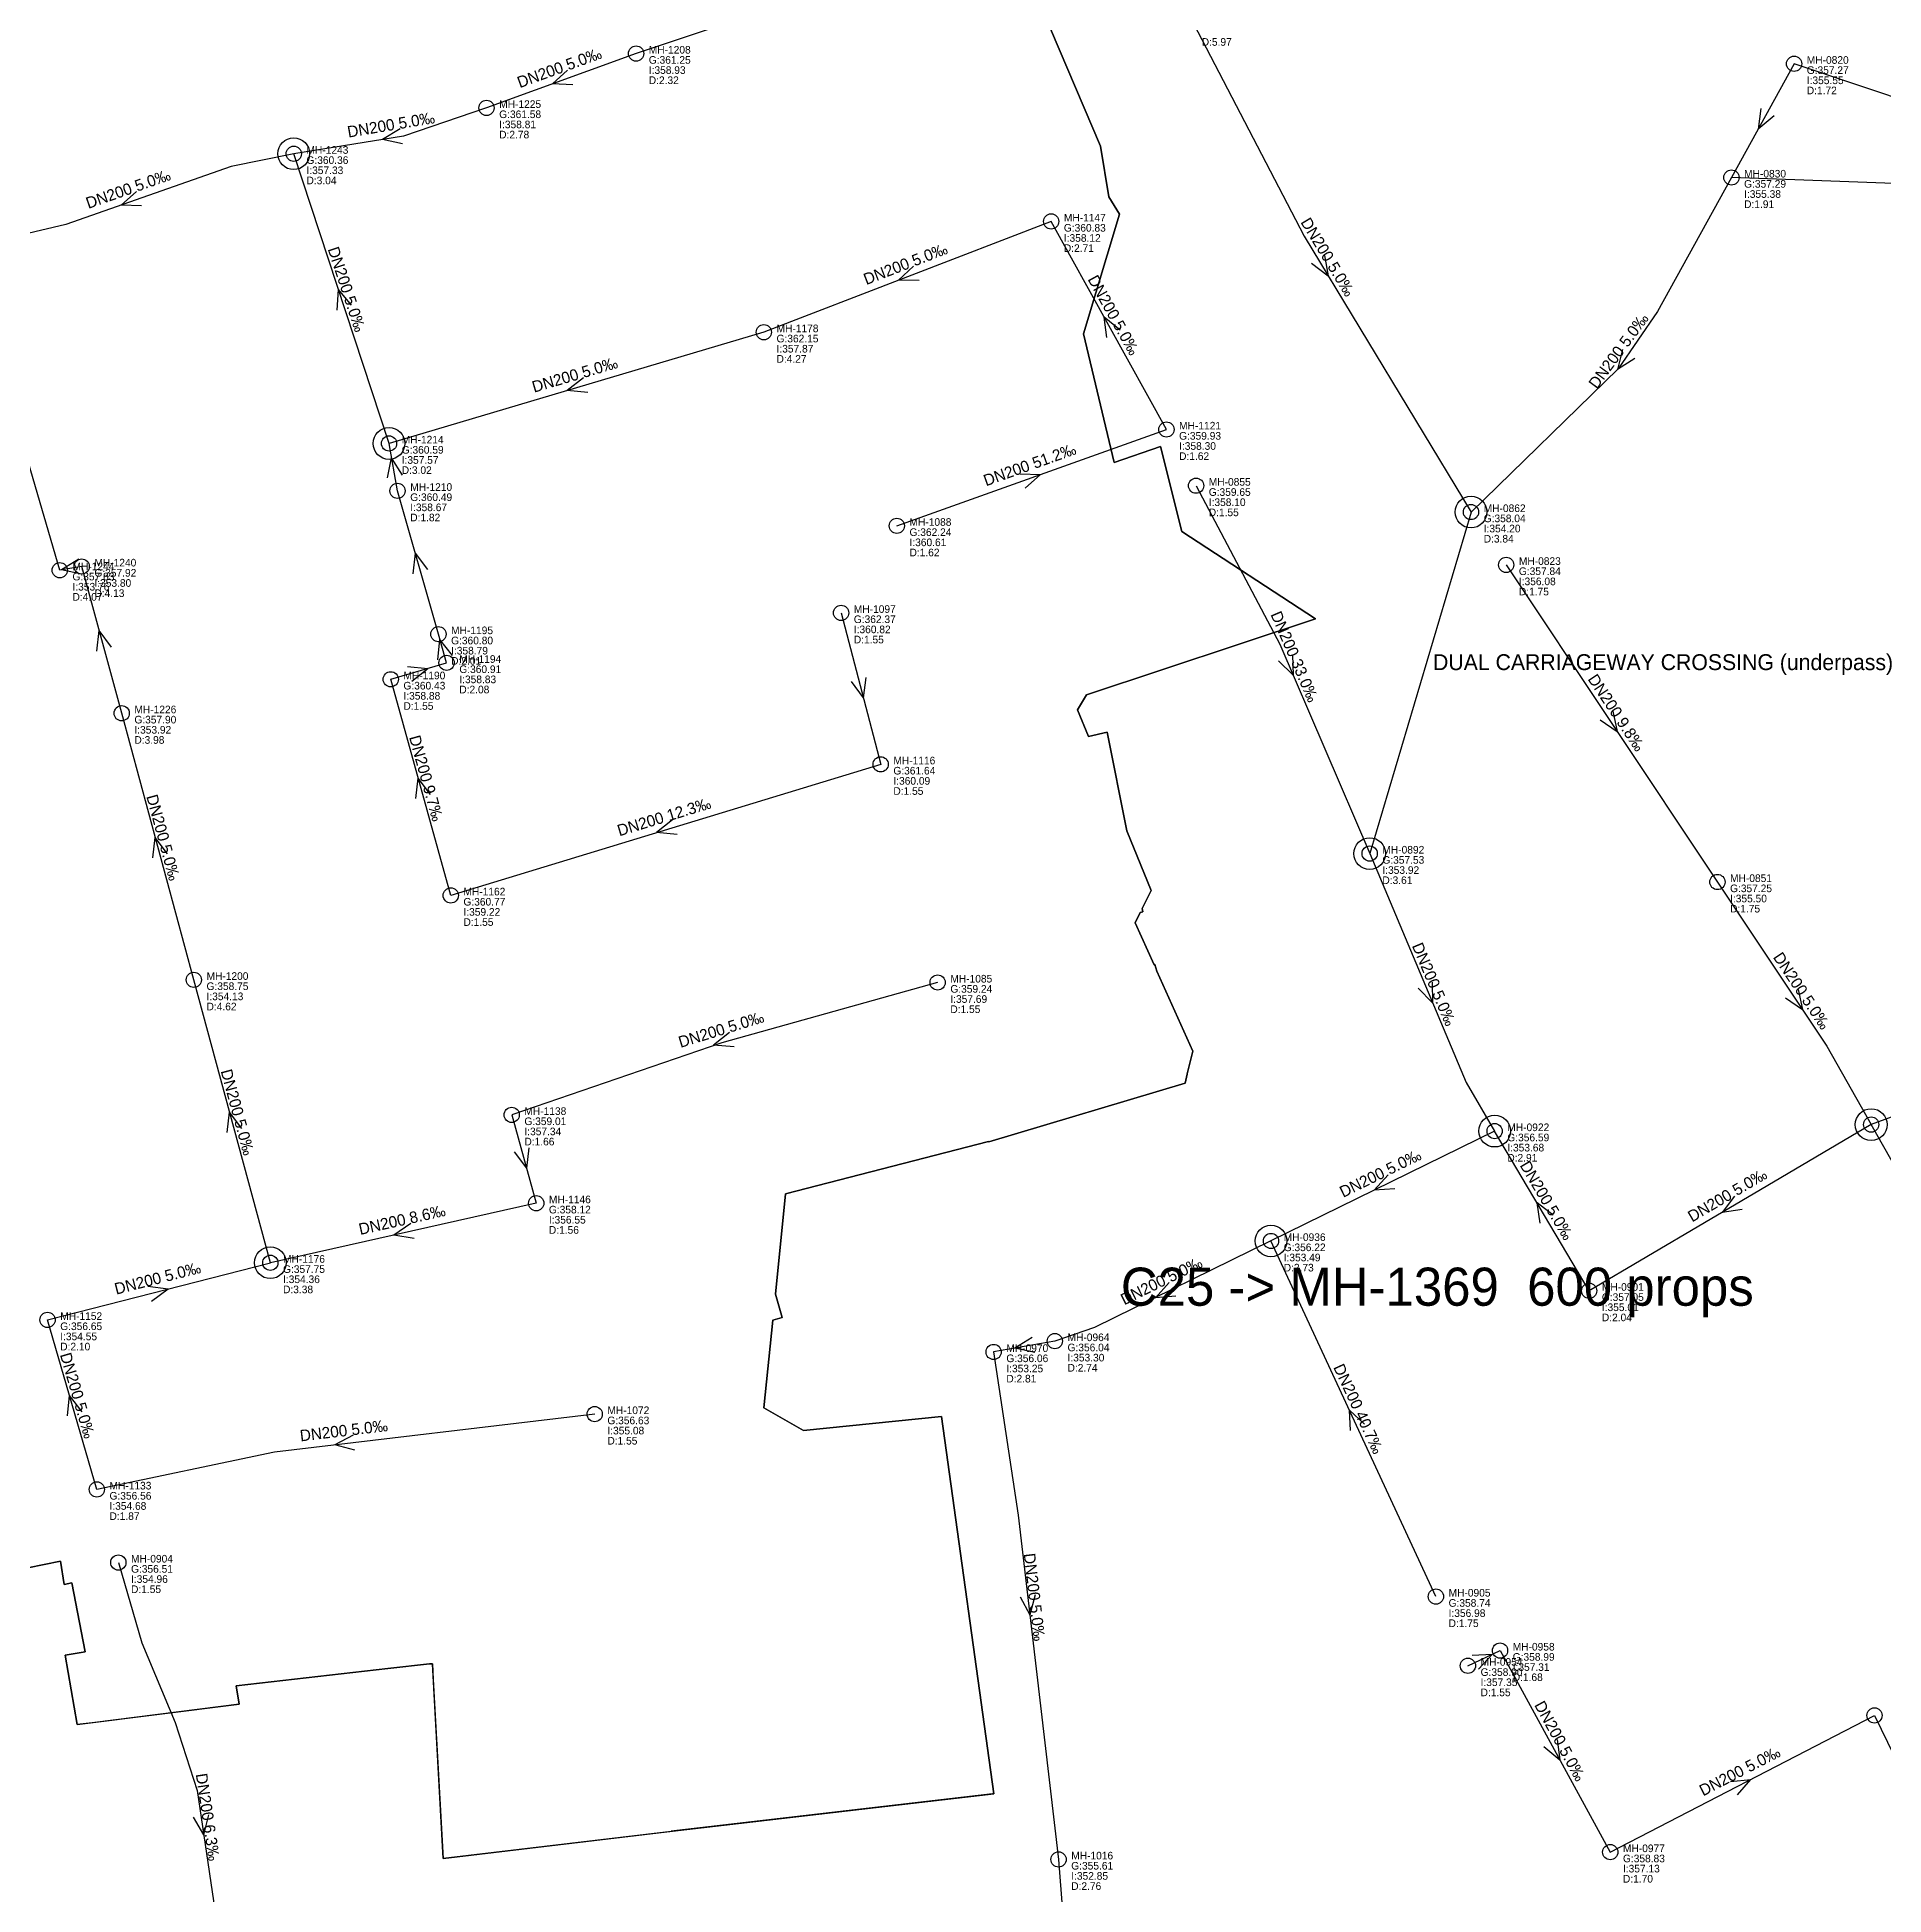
# Model space of a CAD drawing. Header units: metres. Extents: x 449148 to 451990, y 2566737 to 2570847.
# Drawn here: x 450107.5 to 450398.3, y 2568289.6 to 2568582.1 of the extents above; entities that cross this region are included whole.
import ezdxf
from ezdxf.enums import TextEntityAlignment as Align

# ---------------------------------------------------------------- set-up
doc = ezdxf.new("R2010")
doc.units = ezdxf.units.M
for name, color, linetype in [('SEW-CATCHMENT', 4, 'Continuous'), ('SEW-CATCHMENT-LABEL', 4, 'Continuous'), ('SEW-DROP', 6, 'Continuous'), ('SEW-JOIN', 6, 'Continuous'), ('SEW-LABEL', 2, 'Continuous'), ('SEW-MH', 7, 'Continuous'), ('SEW-MH-LABEL', 8, 'Continuous'), ('SEW-PIPE-DN200', 3, 'Continuous')]:
    doc.layers.add(name, color=color, linetype=linetype)

msp = doc.modelspace()

# ---------------------------------------------------------------- linework, layer by layer
at = {"layer": 'SEW-CATCHMENT'}
for points in [[(450106, 2568341.11), (450111.16, 2568342.13), (450111.75, 2568338.48), (450112.94, 2568338.72), (450115.04, 2568327.86), (450111.87, 2568327.33), (450113.78, 2568316.4), (450139.3, 2568319.64), (450138.84, 2568322.5), (450162.72, 2568325.23), (450169.26, 2568325.98), (450169.73, 2568325.97), (450169.86, 2568323.53), (450171.4, 2568295.33), (450207.55, 2568299.61), (450258.15, 2568305.53), (450249.92, 2568364.94), (450228.18, 2568362.72), (450221.92, 2568366.32), (450223.32, 2568380.09), (450224.79, 2568380.52), (450224.79, 2568380.52), (450223.73, 2568384.21), (450225.33, 2568399.98), (450257.28, 2568408.26), (450257.36, 2568408.2), (450288.25, 2568417.43), (450288.59, 2568418.83), (450288.61, 2568418.84), (450288.6, 2568418.87), (450289.49, 2568422.45), (450283.82, 2568435.04), (450283.51, 2568436.1), (450283.37, 2568436.06), (450280.38, 2568442.69), (450281.19, 2568444.32), (450281.6, 2568444.42), (450281.5, 2568444.94), (450282.9, 2568447.77), (450279.08, 2568457.15), (450276, 2568472.7), (450273.03, 2568472.02), (450271.31, 2568476.23), (450272.76, 2568478.59), (450308.82, 2568490.56), (450287.76, 2568504.3), (450284.38, 2568517.68), (450277.11, 2568515.15), (450272.25, 2568535.45), (450277.93, 2568554.27), (450276.23, 2568557), (450274.93, 2568565), (450264.48, 2568589.53)], [(450264.48, 2568589.53), (450274.93, 2568565), (450276.23, 2568557), (450277.93, 2568554.27), (450272.25, 2568535.45), (450277.11, 2568515.15), (450284.38, 2568517.68), (450287.76, 2568504.3), (450308.82, 2568490.56), (450272.76, 2568478.59), (450271.31, 2568476.23), (450273.03, 2568472.02), (450276, 2568472.7), (450279.08, 2568457.15), (450282.9, 2568447.77), (450281.5, 2568444.94), (450281.6, 2568444.42), (450281.19, 2568444.32), (450280.38, 2568442.69), (450283.37, 2568436.06), (450283.51, 2568436.1), (450283.82, 2568435.04), (450289.49, 2568422.45), (450288.6, 2568418.87), (450288.61, 2568418.84), (450288.59, 2568418.83), (450288.25, 2568417.43), (450257.36, 2568408.2), (450257.28, 2568408.26), (450225.33, 2568399.98), (450223.73, 2568384.21), (450224.79, 2568380.52), (450223.32, 2568380.09), (450221.92, 2568366.32), (450228.18, 2568362.72), (450249.92, 2568364.94), (450258.15, 2568305.53), (450257.94, 2568305.51), (450257.94, 2568305.53), (450207.34, 2568299.61), (450207.34, 2568299.59), (450171.4, 2568295.33), (450169.73, 2568325.97), (450169.26, 2568325.98), (450162.72, 2568325.23), (450138.84, 2568322.5), (450139.3, 2568319.64), (450116.14, 2568316.69), (450113.78, 2568316.4), (450111.87, 2568327.33), (450115.04, 2568327.86), (450112.94, 2568338.72), (450111.75, 2568338.48), (450111.16, 2568342.13), (450106, 2568341.11)]]:
    msp.add_lwpolyline(points, dxfattribs=at)
at = {"layer": 'SEW-DROP'}
for centre in [(450147.89, 2568563.78), (450162.89, 2568518.16), (450333.29, 2568507.36), (450317.33, 2568453.58), (450337.01, 2568409.87), (450396.31, 2568410.9), (450301.79, 2568392.57), (450144.2, 2568389.14)]:
    msp.add_circle(centre, 2.5, dxfattribs=at)
at = {"layer": 'SEW-JOIN'}
msp.add_lwpolyline([(450333.29, 2568507.36), (450317.33, 2568453.58)], dxfattribs=at)
at = {"layer": 'SEW-LABEL'}
for p, q in [((450191.02, 2568576.92), (450188.61, 2568574.77)), ((450191.84, 2568574.66), (450188.61, 2568574.77)), ((450378.91, 2568570.89), (450378.51, 2568567.68)), ((450381.01, 2568569.73), (450378.51, 2568567.68)), ((450164.63, 2568567.71), (450161.87, 2568566.03)), ((450165.02, 2568565.34), (450161.87, 2568566.03)), ((450123.12, 2568557.83), (450120.69, 2568555.7)), ((450123.92, 2568555.57), (450120.69, 2568555.7)), ((450308.19, 2568546.53), (450310.77, 2568544.58)), ((450310.24, 2568547.77), (450310.77, 2568544.58)), ((450245.51, 2568546.06), (450243.14, 2568543.86)), ((450246.37, 2568543.82), (450243.14, 2568543.86)), ((450154.72, 2568539.17), (450154.93, 2568542.4)), ((450157, 2568539.92), (450154.93, 2568542.4)), ((450275.92, 2568534.85), (450275.52, 2568538.05)), ((450278.02, 2568536.01), (450275.52, 2568538.05)), ((450357.16, 2568532.94), (450356.35, 2568529.82)), ((450359.09, 2568531.52), (450356.35, 2568529.82)), ((450193.5, 2568528.5), (450190.97, 2568526.49)), ((450194.18, 2568526.2), (450190.97, 2568526.49)), ((450162.64, 2568512.74), (450163.3, 2568515.91)), ((450165.01, 2568513.17), (450163.3, 2568515.91)), ((450262.27, 2568513.4), (450265.5, 2568513.28)), ((450263.08, 2568511.14), (450265.5, 2568513.28)), ((450114.04, 2568499.93), (450111.29, 2568498.24)), ((450166.71, 2568497.64), (450167.04, 2568500.86)), ((450169.02, 2568498.3), (450167.04, 2568500.86)), ((450114.45, 2568497.57), (450111.29, 2568498.24)), ((450116.88, 2568485.47), (450117.24, 2568488.68)), ((450119.19, 2568486.1), (450117.24, 2568488.68)), ((450170.58, 2568484.1), (450170.91, 2568487.31)), ((450172.89, 2568484.76), (450170.91, 2568487.31)), ((450305.2, 2568484.89), (450305.28, 2568481.66)), ((450165.79, 2568483.04), (450169, 2568482.74)), ((450166.46, 2568480.74), (450169, 2568482.74)), ((450302.99, 2568483.94), (450305.28, 2568481.66)), ((450235.66, 2568480.7), (450237.58, 2568478.1)), ((450237.99, 2568481.31), (450237.58, 2568478.1)), ((450355.63, 2568475.99), (450356.29, 2568472.82)), ((450353.63, 2568474.66), (450356.29, 2568472.82)), ((450167.13, 2568462.24), (450167.49, 2568465.45)), ((450169.44, 2568462.88), (450167.49, 2568465.45)), ((450207.55, 2568458.9), (450205.03, 2568456.87)), ((450125.71, 2568452.92), (450126.08, 2568456.13)), ((450128.02, 2568453.55), (450126.08, 2568456.13)), ((450208.25, 2568456.6), (450205.03, 2568456.87)), ((450324.96, 2568432.38), (450327.23, 2568430.08)), ((450327.17, 2568433.31), (450327.23, 2568430.08)), ((450384.8, 2568432.18), (450385.47, 2568429.02)), ((450382.81, 2568430.85), (450385.47, 2568429.02)), ((450216.53, 2568425.41), (450214.01, 2568423.38)), ((450217.23, 2568423.12), (450214.01, 2568423.38)), ((450137.41, 2568409.65), (450137.79, 2568412.86)), ((450139.73, 2568410.28), (450137.79, 2568412.86)), ((450182.58, 2568406.59), (450184.54, 2568404.02)), ((450184.89, 2568407.23), (450184.54, 2568404.02)), ((450320.22, 2568402.96), (450318.05, 2568400.56)), ((450321.27, 2568400.8), (450318.05, 2568400.56)), ((450344.19, 2568395.4), (450343.69, 2568398.59)), ((450346.25, 2568396.62), (450343.69, 2568398.59)), ((450374.79, 2568399.61), (450372.82, 2568397.05)), ((450376.01, 2568397.54), (450372.82, 2568397.05)), ((450166.34, 2568395.33), (450163.67, 2568393.5)), ((450166.86, 2568392.98), (450163.67, 2568393.5)), ((450124.91, 2568385.43), (450128.11, 2568385.02)), ((450285.75, 2568386.03), (450283.59, 2568383.63)), ((450125.5, 2568383.11), (450128.11, 2568385.02)), ((450286.81, 2568383.87), (450283.59, 2568383.63)), ((450264.2, 2568377.39), (450261.45, 2568375.69)), ((450264.62, 2568375.03), (450261.45, 2568375.69)), ((450112.26, 2568365.01), (450112.57, 2568368.23)), ((450114.56, 2568365.68), (450112.57, 2568368.23)), ((450314.31, 2568362.7), (450314.14, 2568365.93)), ((450316.49, 2568363.71), (450314.14, 2568365.93)), ((450157.22, 2568361.99), (450154.38, 2568360.45)), ((450157.5, 2568359.61), (450154.38, 2568360.45)), ((450262.28, 2568336.54), (450263.82, 2568333.7)), ((450264.66, 2568336.82), (450263.82, 2568333.7)), ((450333.46, 2568327.32), (450336.69, 2568327.52)), ((450334.49, 2568325.15), (450336.69, 2568327.52)), ((450344.77, 2568312.94), (450347.26, 2568310.88)), ((450346.87, 2568314.09), (450347.26, 2568310.88)), ((450374.14, 2568307.47), (450377.35, 2568307.78)), ((450375.24, 2568305.34), (450377.35, 2568307.78)), ((450132.06, 2568301.82), (450133.69, 2568299.03)), ((450134.44, 2568302.18), (450133.69, 2568299.03))]:
    msp.add_line(p, q, dxfattribs=at)
at = {"layer": 'SEW-MH'}
for centre in [(450201.8, 2568579.56), (450384.17, 2568577.95), (450178.24, 2568571), (450147.89, 2568563.78), (450374.3, 2568560.04), (450267.17, 2568553.12), (450221.92, 2568535.68), (450285.32, 2568520.36), (450162.89, 2568518.16), (450164.23, 2568510.7), (450289.99, 2568511.51), (450333.29, 2568507.36), (450242.86, 2568505.19), (450111.04, 2568498.2), (450114.49, 2568498.79), (450338.83, 2568499.04), (450234.09, 2568491.48), (450170.67, 2568488.13), (450171.96, 2568483.61), (450163.16, 2568481.02), (450120.79, 2568475.67), (450240.32, 2568467.63), (450317.33, 2568453.58), (450372.09, 2568449.1), (450172.61, 2568446.99), (450132.15, 2568433.69), (450249.29, 2568433.27), (450182.21, 2568412.42), (450396.31, 2568410.9), (450337.01, 2568409.87), (450186.07, 2568398.51), (450301.79, 2568392.57), (450144.2, 2568389.14), (450351.9, 2568384.73), (450109.11, 2568380.14), (450267.75, 2568376.8), (450258.11, 2568375.09), (450195.28, 2568365.31), (450116.87, 2568353.44), (450120.26, 2568341.93), (450327.76, 2568336.57), (450332.8, 2568325.68), (450337.86, 2568328.07), (450396.83, 2568317.86), (450355.22, 2568296.33), (450268.33, 2568295.18)]:
    msp.add_circle(centre, 1.2, dxfattribs=at)
at = {"layer": 'SEW-PIPE-DN200'}
for points in [[(450244.82, 2568599.57), (450235.38, 2568593.28), (450222.94, 2568586.62), (450201.8, 2568579.56)], [(450288.88, 2568585.59), (450307.01, 2568550.78), (450333.29, 2568507.36)], [(450201.8, 2568579.56), (450178.24, 2568571)], [(450384.17, 2568577.95), (450374.3, 2568560.04)], [(450434, 2568561.24), (450384.17, 2568577.95)], [(450178.24, 2568571), (450165.16, 2568566.57), (450147.89, 2568563.78)], [(450147.89, 2568563.78), (450138.02, 2568561.8), (450111.97, 2568552.63), (450096.21, 2568548.9)], [(450162.89, 2568518.16), (450147.89, 2568563.78)], [(450374.3, 2568560.04), (450362.67, 2568538.92), (450356.48, 2568529.92), (450333.29, 2568507.36)], [(450445.38, 2568557.42), (450374.3, 2568560.04)], [(450267.17, 2568553.12), (450221.92, 2568535.68)], [(450285.32, 2568520.36), (450267.17, 2568553.12)], [(450111.04, 2568498.2), (450111.04, 2568498.2), (450096.21, 2568548.9)], [(450221.92, 2568535.68), (450162.89, 2568518.16)], [(450242.86, 2568505.19), (450285.32, 2568520.36)], [(450164.23, 2568510.7), (450162.89, 2568518.16)], [(450289.99, 2568511.51), (450303.18, 2568486.55), (450317.33, 2568453.58)], [(450170.67, 2568488.13), (450164.23, 2568510.7)], [(450114.49, 2568498.79), (450111.04, 2568498.2)], [(450120.79, 2568475.67), (450114.49, 2568498.79)], [(450338.83, 2568499.04), (450372.09, 2568449.1)], [(450234.09, 2568491.48), (450240.32, 2568467.63)], [(450171.96, 2568483.61), (450170.67, 2568488.13)], [(450163.16, 2568481.02), (450163.16, 2568481.02), (450171.96, 2568483.61)], [(450172.61, 2568446.99), (450163.16, 2568481.02)], [(450132.15, 2568433.69), (450120.79, 2568475.67)], [(450240.32, 2568467.63), (450172.61, 2568446.99)], [(450317.33, 2568453.58), (450332.51, 2568417.55), (450337.01, 2568409.87)], [(450372.09, 2568449.1), (450389.33, 2568423.23), (450396.31, 2568410.9)], [(450144.2, 2568389.14), (450132.15, 2568433.69)], [(450249.29, 2568433.27), (450215.31, 2568423.78), (450182.21, 2568412.42)], [(450437.98, 2568429.43), (450419.28, 2568419.32), (450396.31, 2568410.9)], [(450182.21, 2568412.42), (450186.07, 2568398.51)], [(450337.01, 2568409.87), (450301.79, 2568392.57)], [(450351.9, 2568384.73), (450337.01, 2568409.87)], [(450396.31, 2568410.9), (450378.87, 2568400.62), (450370.08, 2568395.44), (450351.9, 2568384.73)], [(450424.36, 2568355.49), (450405.17, 2568395.26), (450396.31, 2568410.9)], [(450186.07, 2568398.51), (450144.2, 2568389.14)], [(450301.79, 2568392.57), (450274.01, 2568378.93), (450267.75, 2568376.8)], [(450327.76, 2568336.57), (450301.79, 2568392.57)], [(450109.11, 2568380.14), (450144.2, 2568389.14)], [(450116.87, 2568353.44), (450109.11, 2568380.14)], [(450267.75, 2568376.8), (450258.11, 2568375.09)], [(450258.11, 2568375.09), (450261.98, 2568349.39), (450268.33, 2568295.18)], [(450195.28, 2568365.31), (450144.87, 2568359.32), (450116.87, 2568353.44)], [(450120.26, 2568341.93), (450123.98, 2568329.28), (450129.22, 2568316.74), (450132.65, 2568306.01), (450136.49, 2568280.15), (450141.37, 2568257.67)], [(450332.8, 2568325.68), (450337.86, 2568328.07)], [(450337.86, 2568328.07), (450355.22, 2568296.33)], [(450355.22, 2568296.33), (450355.22, 2568296.32), (450396.83, 2568317.86)], [(450396.83, 2568317.86), (450412.34, 2568286.09)], [(450268.33, 2568295.18), (450270.24, 2568270.74)]]:
    msp.add_lwpolyline(points, dxfattribs=at)

# ---------------------------------------------------------------- texts
at = {"layer": 'SEW-CATCHMENT-LABEL'}
msp.add_text('C25 -> MH-1369  600 props', height=6, dxfattribs=at).set_placement((450327.98, 2568382.37), align=Align.CENTER)
at = {"layer": 'SEW-JOIN'}
msp.add_text('DUAL CARRIAGEWAY CROSSING (underpass)', height=2.5, dxfattribs=at).set_placement((450327.31, 2568482.47))
at = {"layer": 'SEW-LABEL'}
for s, rotation, p in [('DN200 5.0‰', 19.9636, (450190.02, 2568576.48)), ('DN200 5.0‰', 9.5601, (450163.35, 2568567.47)), ('DN200 5.0‰', 19.3829, (450122.1, 2568557.4)), ('DN200 5.0‰', -58.821, (450309.99, 2568547.06)), ('DN200 5.0‰', 288.2002, (450155.39, 2568542.17)), ('DN200 5.0‰', 21.0845, (450244.54, 2568545.6)), ('DN200 5.0‰', 298.988, (450276.24, 2568537.94)), ('DN200 5.0‰', 53.6453, (450357.24, 2568532.22)), ('DN200 5.0‰', 16.5265, (450192.4, 2568528.12)), ('DN200 51.2‰', 19.658, (450264.09, 2568513.97)), ('DN200 33.0‰', -66.7666, (450304.69, 2568484.24)), ('DN200 9.8‰', -56.335, (450355.46, 2568475.27)), ('DN200 9.7‰', 285.5144, (450167.89, 2568465.21)), ('DN200 5.0‰', 285.1391, (450126.47, 2568455.88)), ('DN200 12.3‰', 16.9473, (450206.46, 2568458.51)), ('DN200 5.0‰', -67.1556, (450326.65, 2568432.66)), ('DN200 5.0‰', -56.335, (450384.64, 2568431.47)), ('DN200 5.0‰', 17.1524, (450215.45, 2568425.02)), ('DN200 5.0‰', 285.139, (450138.18, 2568412.62)), ('DN200 5.0‰', 26.1553, (450319.4, 2568402.42)), ('DN200 5.0‰', 300.6497, (450344.46, 2568398.5)), ('DN200 5.0‰', 30.5037, (450374.11, 2568399.01)), ('DN200 8.6‰', 12.6112, (450165.14, 2568395.03)), ('DN200 5.0‰', 14.3931, (450126.66, 2568385.84)), ('DN200 5.0‰', 26.1553, (450284.93, 2568385.49)), ('DN200 5.0‰', 286.1968, (450112.99, 2568367.99)), ('DN200 40.7‰', 294.8759, (450314.77, 2568365.77)), ('DN200 5.0‰', 6.7818, (450155.87, 2568361.82)), ('DN200 5.0‰', -83.3169, (450263.65, 2568336.39)), ('DN200 5.0‰', -61.336, (450346.54, 2568313.4)), ('DN200 5.0‰', 27.3637, (450376.02, 2568308.29)), ('DN200 6.3‰', -81.5561, (450133.47, 2568301.72))]:
    msp.add_text(s, height=1.8, rotation=rotation, dxfattribs=at).set_placement(p, align=Align.CENTER)
at = {"layer": 'SEW-MH-LABEL'}
for s, p in [('D:5.97', (450290.88, 2568580.79)), ('G:361.25', (450203.8, 2568577.96)), ('MH-1208', (450203.8, 2568579.56)), ('MH-0820', (450386.17, 2568577.95)), ('D:2.32', (450203.8, 2568574.76)), ('I:358.93', (450203.8, 2568576.36)), ('G:357.27', (450386.17, 2568576.35)), ('I:355.55', (450386.17, 2568574.75)), ('D:1.72', (450386.17, 2568573.15)), ('G:361.58', (450180.24, 2568569.4)), ('MH-1225', (450180.24, 2568571)), ('D:2.78', (450180.24, 2568566.2)), ('I:358.81', (450180.24, 2568567.8)), ('MH-1243', (450149.89, 2568563.78)), ('G:360.36', (450149.89, 2568562.18)), ('I:357.33', (450149.89, 2568560.58)), ('MH-0830', (450376.3, 2568560.04)), ('D:3.04', (450149.89, 2568558.98)), ('G:357.29', (450376.3, 2568558.44)), ('I:355.38', (450376.3, 2568556.84)), ('D:1.91', (450376.3, 2568555.24)), ('G:360.83', (450269.17, 2568551.52)), ('MH-1147', (450269.17, 2568553.12)), ('D:2.71', (450269.17, 2568548.32)), ('I:358.12', (450269.17, 2568549.92)), ('G:362.15', (450223.92, 2568534.08)), ('MH-1178', (450223.92, 2568535.68)), ('D:4.27', (450223.92, 2568530.88)), ('I:357.87', (450223.92, 2568532.48)), ('G:359.93', (450287.32, 2568518.76)), ('MH-1121', (450287.32, 2568520.36)), ('G:360.59', (450164.89, 2568516.56)), ('MH-1214', (450164.89, 2568518.16)), ('I:358.30', (450287.32, 2568517.16)), ('D:3.02', (450164.89, 2568513.36)), ('I:357.57', (450164.89, 2568514.96)), ('D:1.62', (450287.32, 2568515.56)), ('MH-1210', (450166.23, 2568510.7)), ('G:359.65', (450291.99, 2568509.91)), ('MH-0855', (450291.99, 2568511.51)), ('G:360.49', (450166.23, 2568509.1)), ('I:358.67', (450166.23, 2568507.5)), ('I:358.10', (450291.99, 2568508.31)), ('MH-0862', (450335.29, 2568507.36)), ('D:1.82', (450166.23, 2568505.9)), ('MH-1088', (450244.86, 2568505.19)), ('D:1.55', (450291.99, 2568506.71)), ('G:358.04', (450335.29, 2568505.76)), ('I:354.20', (450335.29, 2568504.16)), ('G:362.24', (450244.86, 2568503.59)), ('I:360.61', (450244.86, 2568501.99)), ('D:3.84', (450335.29, 2568502.56)), ('MH-1244', (450113.04, 2568498.2)), ('MH-1240', (450116.49, 2568498.79)), ('D:1.62', (450244.86, 2568500.39)), ('MH-0823', (450340.83, 2568499.04)), ('G:357.83', (450113.04, 2568496.6)), ('G:357.92', (450116.49, 2568497.19)), ('I:353.80', (450116.49, 2568495.59)), ('G:357.84', (450340.83, 2568497.44)), ('I:356.08', (450340.83, 2568495.84)), ('D:4.07', (450113.04, 2568493.4)), ('I:353.76', (450113.04, 2568495)), ('D:4.13', (450116.49, 2568493.99)), ('D:1.75', (450340.83, 2568494.24)), ('G:362.37', (450236.09, 2568489.88)), ('MH-1097', (450236.09, 2568491.48)), ('G:360.80', (450172.67, 2568486.53)), ('MH-1195', (450172.67, 2568488.13)), ('D:1.55', (450236.09, 2568486.68)), ('I:360.82', (450236.09, 2568488.28)), ('I:358.79', (450172.67, 2568484.93)), ('MH-1194', (450173.96, 2568483.61)), ('MH-1190', (450165.16, 2568481.02)), ('D:2.01', (450172.67, 2568483.33)), ('G:360.91', (450173.96, 2568482.01)), ('G:360.43', (450165.16, 2568479.42)), ('I:358.88', (450165.16, 2568477.82)), ('D:2.08', (450173.96, 2568478.81)), ('I:358.83', (450173.96, 2568480.41)), ('MH-1226', (450122.79, 2568475.67)), ('D:1.55', (450165.16, 2568476.22)), ('G:357.90', (450122.79, 2568474.07)), ('I:353.92', (450122.79, 2568472.47)), ('D:3.98', (450122.79, 2568470.87)), ('G:361.64', (450242.32, 2568466.03)), ('MH-1116', (450242.32, 2568467.63)), ('I:360.09', (450242.32, 2568464.43)), ('D:1.55', (450242.32, 2568462.83)), ('G:357.53', (450319.33, 2568451.98)), ('MH-0892', (450319.33, 2568453.58)), ('D:3.61', (450319.33, 2568448.78)), ('I:353.92', (450319.33, 2568450.38)), ('MH-0851', (450374.09, 2568449.1)), ('MH-1162', (450174.61, 2568446.99)), ('G:357.25', (450374.09, 2568447.5)), ('I:355.50', (450374.09, 2568445.9)), ('G:360.77', (450174.61, 2568445.39)), ('I:359.22', (450174.61, 2568443.79)), ('D:1.75', (450374.09, 2568444.3)), ('D:1.55', (450174.61, 2568442.19)), ('G:358.75', (450134.15, 2568432.09)), ('MH-1200', (450134.15, 2568433.69)), ('G:359.24', (450251.29, 2568431.67)), ('MH-1085', (450251.29, 2568433.27)), ('D:4.62', (450134.15, 2568428.89)), ('I:354.13', (450134.15, 2568430.49)), ('D:1.55', (450251.29, 2568428.47)), ('I:357.69', (450251.29, 2568430.07)), ('G:359.01', (450184.21, 2568410.82)), ('MH-1138', (450184.21, 2568412.42)), ('D:1.66', (450184.21, 2568407.62)), ('I:357.34', (450184.21, 2568409.22)), ('G:356.59', (450339.01, 2568408.27)), ('MH-0922', (450339.01, 2568409.87)), ('D:2.91', (450339.01, 2568405.07)), ('I:353.68', (450339.01, 2568406.67)), ('G:358.12', (450188.07, 2568396.91)), ('MH-1146', (450188.07, 2568398.51)), ('D:1.56', (450188.07, 2568393.71)), ('I:356.55', (450188.07, 2568395.31)), ('G:356.22', (450303.79, 2568390.97)), ('MH-0936', (450303.79, 2568392.57)), ('G:357.75', (450146.2, 2568387.54)), ('MH-1176', (450146.2, 2568389.14)), ('D:2.73', (450303.79, 2568387.77)), ('I:353.49', (450303.79, 2568389.37)), ('D:3.38', (450146.2, 2568384.34)), ('I:354.36', (450146.2, 2568385.94)), ('MH-0901', (450353.9, 2568384.73)), ('G:357.05', (450353.9, 2568383.13)), ('I:355.01', (450353.9, 2568381.53)), ('G:356.65', (450111.11, 2568378.54)), ('MH-1152', (450111.11, 2568380.14)), ('D:2.04', (450353.9, 2568379.93)), ('D:2.10', (450111.11, 2568375.34)), ('I:354.55', (450111.11, 2568376.94)), ('MH-0964', (450269.75, 2568376.8)), ('G:356.06', (450260.11, 2568373.49)), ('MH-0970', (450260.11, 2568375.09)), ('G:356.04', (450269.75, 2568375.2)), ('I:353.30', (450269.75, 2568373.6)), ('D:2.81', (450260.11, 2568370.29)), ('I:353.25', (450260.11, 2568371.89)), ('D:2.74', (450269.75, 2568372)), ('G:356.63', (450197.28, 2568363.71)), ('MH-1072', (450197.28, 2568365.31)), ('I:355.08', (450197.28, 2568362.11)), ('D:1.55', (450197.28, 2568360.51)), ('G:356.56', (450118.87, 2568351.84)), ('MH-1133', (450118.87, 2568353.44)), ('I:354.68', (450118.87, 2568350.24)), ('D:1.87', (450118.87, 2568348.64)), ('G:356.51', (450122.26, 2568340.33)), ('MH-0904', (450122.26, 2568341.93)), ('I:354.96', (450122.26, 2568338.73)), ('D:1.55', (450122.26, 2568337.13)), ('G:358.74', (450329.76, 2568334.97)), ('MH-0905', (450329.76, 2568336.57)), ('D:1.75', (450329.76, 2568331.77)), ('I:356.98', (450329.76, 2568333.37)), ('MH-0954', (450334.8, 2568325.68)), ('G:358.99', (450339.86, 2568326.47)), ('MH-0958', (450339.86, 2568328.07)), ('G:358.90', (450334.8, 2568324.08)), ('D:1.68', (450339.86, 2568323.27)), ('I:357.31', (450339.86, 2568324.87)), ('D:1.55', (450334.8, 2568320.88)), ('I:357.35', (450334.8, 2568322.48)), ('MH-0977', (450357.22, 2568296.33)), ('G:355.61', (450270.33, 2568293.58)), ('MH-1016', (450270.33, 2568295.18)), ('G:358.83', (450357.22, 2568294.73)), ('D:2.76', (450270.33, 2568290.38)), ('I:352.85', (450270.33, 2568291.98)), ('D:1.70', (450357.22, 2568291.53)), ('I:357.13', (450357.22, 2568293.13))]:
    msp.add_text(s, height=1.2, dxfattribs=at).set_placement(p)

doc.saveas('drawing.dxf')
